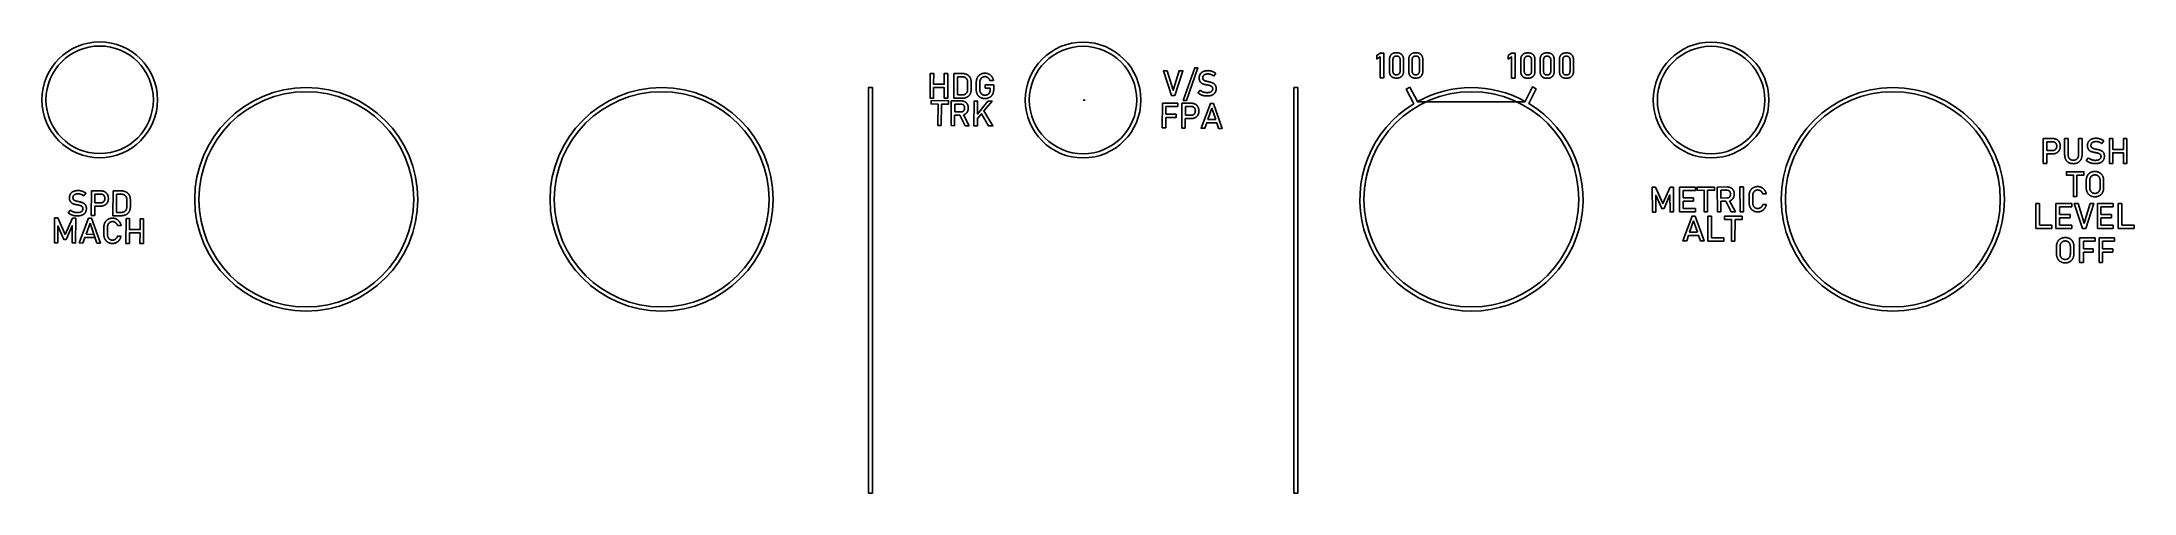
# Model space of a CAD drawing. Header units: millimetres. Extents: x 4 to 257, y 3 to 58.
import ezdxf

# ---------------------------------------------------------------- set-up
doc = ezdxf.new("R2010")
doc.units = ezdxf.units.MM
doc.layers.get('0').update_dxf_attribs({"linetype": 'CONTINUOUS'})

msp = doc.modelspace()

# ---------------------------------------------------------------- linework, layer by layer
for p, q in [((167.08, 54.42), (167.08, 55.78)), ((167.5, 55.78), (167.5, 54.42)), ((168.37, 54.42), (168.37, 55.78)), ((168.79, 55.78), (168.79, 54.42)), ((169.41, 54.42), (169.41, 55.78)), ((169.83, 55.78), (169.83, 54.42)), ((170.7, 54.42), (170.7, 55.78)), ((171.12, 55.78), (171.12, 54.42)), ((182.97, 54.4), (182.97, 55.77)), ((183.4, 55.77), (183.4, 54.4)), ((184.27, 54.4), (184.27, 55.77)), ((184.69, 55.77), (184.69, 54.4)), ((185.31, 54.4), (185.31, 55.77)), ((185.73, 55.77), (185.73, 54.4)), ((186.6, 54.4), (186.6, 55.77)), ((187.02, 55.77), (187.02, 54.4)), ((187.64, 54.4), (187.64, 55.77)), ((188.06, 55.77), (188.06, 54.4)), ((188.93, 54.41), (188.93, 55.77)), ((189.35, 55.77), (189.35, 54.41)), ((114.37, 54.14), (114.79, 54.14)), ((114.37, 51.14), (114.37, 54.14)), ((114.66, 54.14), (115.32, 54.13)), ((115.34, 53.73), (114.79, 53.74)), ((114.79, 53.74), (114.79, 51.54)), ((119.17, 53.27), (118.71, 53.27)), ((144.06, 53.59), (144.06, 53.59)), ((144.48, 53.61), (144.48, 53.6)), ((146.05, 54.16), (145.81, 53.82)), ((114.03, 47.83), (114.06, 50.83)), ((114.06, 50.83), (114.48, 50.83)), ((114.24, 50.83), (115.25, 50.82)), ((114.79, 51.14), (114.37, 51.14)), ((115.31, 51.13), (114.65, 51.14)), ((114.79, 51.54), (115.33, 51.53)), ((116.03, 52.19), (116.03, 53.07)), ((116.46, 53.06), (116.46, 52.21)), ((117.08, 52.16), (117.08, 53.04)), ((117.51, 53.04), (117.51, 52.15)), ((118.15, 52.34), (118.15, 52.74)), ((118.15, 52.74), (119.19, 52.74)), ((118.76, 52.34), (118.15, 52.34)), ((118.76, 52.21), (118.76, 52.34)), ((119.19, 52.74), (119.19, 52.22)), ((130, 50.92), (130.25, 50.92)), ((143.92, 51.78), (144.18, 52.1)), ((145.04, 52.74), (145.01, 52.75)), ((145.69, 52.27), (145.69, 52.27)), ((146.11, 52.28), (146.11, 52.28)), ((170.49, 50.7), (183.49, 50.7)), ((114.46, 49.09), (114.45, 47.82)), ((115.09, 49.09), (114.46, 49.09)), ((114.48, 50.43), (114.47, 49.49)), ((114.47, 49.49), (115.25, 49.49)), ((115.26, 50.42), (114.48, 50.43)), ((115.72, 47.81), (115.09, 49.09)), ((115.54, 49.13), (116.22, 47.81)), ((139.58, 47.56), (139.6, 50.56)), ((139.6, 50.56), (140.02, 50.55)), ((139.81, 50.55), (141.49, 50.54)), ((140.01, 48.82), (140, 47.55)), ((140.02, 50.15), (140.01, 49.22)), ((140.01, 49.22), (141.25, 49.21)), ((141.25, 48.8), (140.01, 48.82)), ((141.49, 50.14), (140.02, 50.15)), ((141.25, 49.21), (141.25, 48.8)), ((141.49, 50.54), (141.49, 50.14)), ((141.94, 47.54), (141.97, 50.54)), ((141.97, 50.54), (142.39, 50.53)), ((142.18, 50.53), (143.13, 50.53)), ((142.37, 48.7), (142.36, 47.53)), ((143.11, 48.69), (142.37, 48.7)), ((143.14, 50.13), (142.38, 50.13)), ((142.38, 50.13), (142.38, 49.1)), ((142.38, 49.1), (143.13, 49.09)), ((114.45, 47.82), (114.03, 47.83)), ((116.22, 47.81), (115.72, 47.81)), ((140, 47.55), (139.58, 47.56)), ((142.36, 47.53), (141.94, 47.54)), ((246.2, 46.26), (246.62, 46.26)), ((246.2, 43.26), (246.2, 46.26)), ((246.41, 46.26), (247.36, 46.26)), ((247.37, 45.86), (246.62, 45.86)), ((246.62, 45.86), (246.62, 44.82)), ((248.79, 44.35), (248.79, 46.26)), ((248.79, 46.26), (249.21, 46.26)), ((249.21, 46.26), (249.21, 44.33)), ((250.48, 44.34), (250.47, 46.27)), ((250.47, 46.27), (250.89, 46.27)), ((250.89, 46.27), (250.9, 44.35)), ((253.54, 45.99), (253.3, 45.65)), ((246.62, 43.26), (246.2, 43.26)), ((246.62, 44.82), (247.37, 44.82)), ((247.36, 44.42), (246.62, 44.42)), ((246.62, 44.42), (246.62, 43.26)), ((251.41, 43.61), (251.68, 43.93)), ((251.55, 45.42), (251.55, 45.42)), ((251.97, 45.43), (251.97, 45.43)), ((252.53, 44.57), (252.5, 44.57)), ((253.19, 44.1), (253.19, 44.1)), ((253.6, 44.11), (253.6, 44.11)), ((251.4, 40.33), (251.4, 41.18)), ((251.83, 41.2), (251.83, 40.32)), ((253.08, 40.32), (253.08, 41.2)), ((253.51, 41.18), (253.51, 40.33)), ((7.34, 39.1), (7.34, 39.11)), ((7.76, 39.12), (7.76, 39.11)), ((8.32, 38.25), (8.29, 38.26)), ((9.33, 39.67), (9.09, 39.33)), ((9.98, 36.95), (9.99, 39.95)), ((9.99, 39.95), (10.41, 39.95)), ((10.21, 39.95), (11.15, 39.94)), ((10.41, 38.11), (10.4, 36.95)), ((11.17, 39.54), (10.41, 39.55)), ((10.41, 39.55), (10.41, 38.51)), ((10.41, 38.51), (11.16, 38.51)), ((11.15, 38.11), (10.41, 38.11)), ((12.61, 36.94), (12.62, 39.94)), ((12.62, 39.94), (13.04, 39.94)), ((12.91, 39.94), (13.57, 39.94)), ((13.58, 39.54), (13.04, 39.54)), ((13.04, 39.54), (13.04, 37.34)), ((14.28, 38), (14.28, 38.88)), ((14.71, 38.86), (14.71, 38.01)), ((202.18, 40.39), (202.61, 40.4)), ((202.2, 37.39), (202.18, 40.39)), ((202.39, 40.39), (204.11, 40.4)), ((204.11, 40), (202.61, 40)), ((202.61, 40), (202.61, 39.09)), ((202.61, 39.09), (203.89, 39.09)), ((203.89, 38.69), (202.61, 38.69)), ((202.61, 38.69), (202.62, 37.8)), ((203.89, 39.09), (203.89, 38.69)), ((204.11, 40.4), (204.11, 40)), ((206.74, 40.41), (207.17, 40.42)), ((206.76, 37.41), (206.74, 40.41)), ((206.93, 40.41), (207.93, 40.42)), ((207.95, 40.02), (207.17, 40.01)), ((207.17, 40.01), (207.17, 39.08)), ((207.17, 39.08), (207.96, 39.09)), ((207.8, 38.68), (207.17, 38.68)), ((207.17, 38.68), (207.18, 37.41)), ((208.44, 37.42), (207.8, 38.68)), ((208.25, 38.73), (208.94, 37.42)), ((210.61, 38.51), (210.6, 39.34)), ((211.04, 39.34), (211.04, 38.52)), ((212.68, 39.57), (212.25, 39.57)), ((212.26, 38.29), (212.69, 38.29)), ((245.32, 38.4), (245.74, 38.4)), ((245.32, 35.4), (245.32, 38.4)), ((245.74, 38.4), (245.74, 35.8)), ((247.74, 38.4), (248.16, 38.4)), ((247.74, 35.4), (247.74, 38.4)), ((247.95, 38.4), (249.67, 38.4)), ((249.67, 38), (248.16, 38)), ((248.16, 38), (248.16, 37.09)), ((249.67, 38.4), (249.67, 38)), ((252.75, 38.4), (253.17, 38.4)), ((252.75, 35.4), (252.75, 38.4)), ((252.95, 38.4), (254.67, 38.4)), ((254.67, 38), (253.17, 38)), ((253.17, 38), (253.17, 37.09)), ((254.67, 38.4), (254.67, 38)), ((255.27, 38.4), (255.69, 38.4)), ((255.27, 35.4), (255.27, 38.4)), ((255.69, 38.4), (255.69, 35.8)), ((7.2, 37.29), (7.46, 37.62)), ((8.53, 33.65), (9.66, 36.64)), ((8.97, 37.78), (8.97, 37.78)), ((9.84, 36.06), (9.36, 34.7)), ((9.39, 37.79), (9.39, 37.79)), ((9.66, 36.64), (10.02, 36.64)), ((10.65, 33.63), (9.84, 36.06)), ((10.4, 36.95), (9.98, 36.95)), ((10.02, 36.64), (11.1, 33.63)), ((11.5, 34.71), (11.51, 35.53)), ((11.94, 35.53), (11.93, 34.71)), ((13.04, 36.94), (12.61, 36.94)), ((13.56, 36.94), (12.9, 36.94)), ((13.04, 37.34), (13.58, 37.34)), ((13.59, 35.74), (13.16, 35.75)), ((202.62, 37.4), (202.2, 37.39)), ((204.12, 37.4), (202.4, 37.39)), ((202.62, 37.8), (204.12, 37.8)), ((204.12, 37.8), (204.12, 37.4)), ((205.62, 36.88), (206.04, 36.88)), ((205.62, 33.88), (205.62, 36.88)), ((206.04, 36.88), (206.04, 34.28)), ((207.18, 37.41), (206.76, 37.41)), ((208.94, 37.42), (208.44, 37.42)), ((245.74, 35.8), (247.25, 35.8)), ((247.25, 35.8), (247.25, 35.4)), ((248.16, 37.09), (249.44, 37.09)), ((249.44, 36.69), (248.16, 36.69)), ((248.16, 36.69), (248.16, 35.8)), ((248.16, 35.8), (249.67, 35.8)), ((249.44, 37.09), (249.44, 36.69)), ((249.67, 35.8), (249.67, 35.4)), ((253.17, 37.09), (254.45, 37.09)), ((254.45, 36.69), (253.17, 36.69)), ((253.17, 36.69), (253.17, 35.8)), ((253.17, 35.8), (254.67, 35.8)), ((254.45, 37.09), (254.45, 36.69)), ((254.67, 35.8), (254.67, 35.4)), ((255.69, 35.8), (257.2, 35.8)), ((257.2, 35.8), (257.2, 35.4)), ((8.98, 33.64), (8.53, 33.65)), ((9.22, 34.3), (8.98, 33.64)), ((10.43, 34.29), (9.22, 34.3)), ((9.36, 34.7), (10.29, 34.69)), ((11.1, 33.63), (10.65, 33.63)), ((13.15, 34.47), (13.58, 34.46)), ((206.04, 33.88), (205.62, 33.88)), ((207.54, 33.88), (205.83, 33.88)), ((206.04, 34.28), (207.54, 34.28)), ((207.54, 34.28), (207.54, 33.88)), ((245.74, 35.4), (245.32, 35.4)), ((247.25, 35.4), (245.53, 35.4)), ((248.16, 35.4), (247.74, 35.4)), ((247.8, 32.35), (247.8, 33.2)), ((249.67, 35.4), (247.95, 35.4)), ((248.23, 33.21), (248.24, 32.33)), ((249.48, 32.33), (249.48, 33.21)), ((249.91, 33.2), (249.91, 32.35)), ((250.59, 34.28), (251.01, 34.28)), ((250.6, 31.28), (250.59, 34.28)), ((250.8, 34.28), (252.48, 34.28)), ((252.48, 33.88), (251.07, 33.88)), ((251.07, 33.88), (251.07, 32.94)), ((251.07, 32.94), (252.25, 32.94)), ((252.25, 32.94), (252.26, 32.54)), ((252.48, 34.28), (252.48, 33.88)), ((253.17, 35.4), (252.75, 35.4)), ((254.67, 35.4), (252.95, 35.4)), ((252.95, 34.28), (253.37, 34.28)), ((252.96, 31.28), (252.95, 34.28)), ((253.16, 34.28), (254.84, 34.28)), ((254.84, 33.88), (253.37, 33.88)), ((253.37, 33.88), (253.38, 32.94)), ((253.38, 32.94), (254.62, 32.95)), ((254.62, 32.95), (254.62, 32.55)), ((254.84, 34.28), (254.84, 33.88)), ((255.69, 35.4), (255.27, 35.4)), ((257.2, 35.4), (255.48, 35.4)), ((251.07, 31.28), (250.6, 31.28)), ((252.26, 32.54), (251.07, 32.54)), ((251.07, 32.54), (251.07, 31.28)), ((253.38, 31.28), (252.96, 31.28)), ((254.62, 32.55), (253.38, 32.54)), ((253.38, 32.54), (253.38, 31.28))]:
    msp.add_line(p, q)
for points in [[(165.97, 53.6), (166.4, 53.6), (166.4, 56.6), (165.97, 56.6), (165.55, 56.32), (165.55, 55.88), (165.97, 56.14)], [(181.87, 53.58), (182.29, 53.58), (182.29, 56.58), (181.87, 56.58), (181.45, 56.3), (181.45, 55.86), (181.87, 56.13)], [(113.63, 54.14), (113.21, 54.14), (113.21, 52.82), (111.92, 52.82), (111.93, 54.14), (111.5, 54.14), (111.5, 51.14), (111.92, 51.14), (111.92, 52.42), (113.21, 52.42), (113.2, 51.14), (113.62, 51.14)], [(140.18, 54.45), (139.72, 54.45), (140.69, 51.45), (141.09, 51.45), (142.08, 54.45), (141.62, 54.45), (140.89, 52.1)], [(142.11, 50.88), (142.51, 50.88), (143.91, 54.8), (143.51, 54.8)], [(104.52, 52.42), (104.02, 52.42), (104.02, 3.42), (104.52, 3.42)], [(112.85, 47.84), (112.88, 50.44), (113.72, 50.43), (113.73, 50.83), (111.61, 50.85), (111.61, 50.45), (112.46, 50.44), (112.43, 47.84)], [(118.47, 50.79), (117.22, 49.23), (117.23, 50.8), (116.81, 50.8), (116.79, 47.8), (117.21, 47.8), (117.22, 48.67), (117.71, 49.26), (118.57, 47.79), (119.09, 47.79), (118.01, 49.62), (118.99, 50.79)], [(156.01, 52.42), (155.51, 52.42), (155.51, 3.42), (156.01, 3.42)], [(145.77, 50.5), (145.41, 50.51), (144.28, 47.52), (144.74, 47.51), (144.97, 48.17), (146.18, 48.16), (146.4, 47.5), (146.85, 47.5)], [(146.05, 48.56), (145.11, 48.57), (145.59, 49.93)], [(256.32, 46.27), (255.9, 46.27), (255.9, 44.95), (254.62, 44.95), (254.62, 46.27), (254.2, 46.27), (254.2, 43.27), (254.62, 43.27), (254.62, 44.55), (255.9, 44.55), (255.91, 43.27), (256.33, 43.27)], [(250.28, 39.26), (250.28, 41.86), (251.13, 41.86), (251.13, 42.26), (249.01, 42.26), (249.01, 41.86), (249.86, 41.86), (249.86, 39.26)], [(201.44, 40.39), (201.05, 40.39), (200.17, 38.41), (199.29, 40.38), (198.89, 40.38), (198.9, 37.38), (199.31, 37.38), (199.31, 39.41), (200.03, 37.8), (200.32, 37.8), (201.03, 39.46), (201.04, 37.39), (201.45, 37.39)], [(205.58, 37.41), (205.57, 40.01), (206.42, 40.01), (206.41, 40.41), (204.3, 40.4), (204.3, 40), (205.15, 40.01), (205.16, 37.41)], [(209.51, 37.42), (209.93, 37.42), (209.92, 40.42), (209.5, 40.42)], [(250.42, 38.4), (249.96, 38.4), (250.94, 35.4), (251.34, 35.4), (252.31, 38.4), (251.86, 38.4), (251.14, 36.04)], [(8.1, 36.65), (7.71, 36.66), (6.81, 34.68), (5.95, 36.67), (5.55, 36.67), (5.53, 33.67), (5.94, 33.67), (5.95, 35.7), (6.66, 34.08), (6.95, 34.08), (7.68, 35.72), (7.67, 33.66), (8.08, 33.65)], [(16.32, 36.58), (15.9, 36.58), (15.89, 35.26), (14.6, 35.27), (14.62, 36.6), (14.2, 36.6), (14.17, 33.6), (14.59, 33.6), (14.6, 34.87), (15.88, 34.86), (15.87, 33.58), (16.29, 33.58)], [(204.06, 36.89), (203.7, 36.89), (202.59, 33.89), (203.05, 33.89), (203.27, 34.55), (204.48, 34.55), (204.71, 33.89), (205.16, 33.89)], [(204.35, 34.95), (203.41, 34.95), (203.88, 36.31)], [(208.89, 33.88), (208.9, 36.48), (209.75, 36.48), (209.75, 36.88), (207.63, 36.88), (207.63, 36.48), (208.48, 36.48), (208.47, 33.88)]]:
    msp.add_lwpolyline(points, close=True)
msp.add_lwpolyline([(169.56, 52.47), (170.47, 50.73, -0.257212), (183.49, 50.76), (184.38, 52.5), (184.83, 52.27), (183.93, 50.51, -3.609138), (170.03, 50.48), (169.12, 52.24)], format="xyb", close=True)
for centre, radius in [((11, 50.95), 7), ((11, 50.95), 6.5), ((130, 50.92), 7), ((130, 50.92), 6.5), ((206, 50.92), 7), ((206, 50.92), 6.5), ((36, 38.92), 13.5), ((36, 38.92), 13), ((79, 38.92), 13.5), ((79, 38.92), 13), ((177, 38.92), 13), ((228, 38.92), 13.5), ((228, 38.92), 13)]:
    msp.add_circle(centre, radius)
for points in [[(167.08, 55.78), (167.08, 56.19), (167.29, 56.41)], [(167.29, 56.41), (167.51, 56.64), (167.93, 56.64)], [(167.6, 56.12), (167.5, 56), (167.5, 55.78)], [(167.93, 56.24), (167.71, 56.24), (167.6, 56.12)], [(167.93, 56.64), (168.35, 56.64), (168.57, 56.41)], [(168.26, 56.12), (168.16, 56.24), (167.93, 56.24)], [(168.37, 55.78), (168.37, 56), (168.26, 56.12)], [(168.57, 56.41), (168.79, 56.19), (168.79, 55.78)], [(169.41, 55.78), (169.41, 56.19), (169.63, 56.41)], [(169.63, 56.41), (169.85, 56.64), (170.26, 56.64)], [(169.93, 56.12), (169.83, 56), (169.83, 55.78)], [(170.26, 56.24), (170.04, 56.24), (169.93, 56.12)], [(170.26, 56.64), (170.68, 56.64), (170.9, 56.41)], [(170.59, 56.12), (170.49, 56.24), (170.26, 56.24)], [(170.7, 55.78), (170.7, 56), (170.59, 56.12)], [(170.9, 56.41), (171.12, 56.19), (171.12, 55.78)], [(182.97, 55.77), (182.97, 56.17), (183.19, 56.4)], [(183.19, 56.4), (183.41, 56.62), (183.83, 56.62)], [(183.5, 56.1), (183.4, 55.99), (183.4, 55.77)], [(183.83, 56.22), (183.61, 56.22), (183.5, 56.1)], [(183.83, 56.62), (184.25, 56.62), (184.47, 56.4)], [(184.16, 56.1), (184.06, 56.22), (183.83, 56.22)], [(184.27, 55.77), (184.27, 55.99), (184.16, 56.1)], [(184.47, 56.4), (184.69, 56.17), (184.69, 55.77)], [(185.31, 55.77), (185.31, 56.17), (185.52, 56.4)], [(185.52, 56.4), (185.74, 56.62), (186.16, 56.62)], [(185.83, 56.1), (185.73, 55.99), (185.73, 55.77)], [(186.16, 56.22), (185.94, 56.22), (185.83, 56.1)], [(186.16, 56.62), (186.58, 56.62), (186.8, 56.4)], [(186.49, 56.1), (186.39, 56.22), (186.16, 56.22)], [(186.6, 55.77), (186.6, 55.99), (186.49, 56.1)], [(186.8, 56.4), (187.02, 56.18), (187.02, 55.77)], [(187.64, 55.77), (187.64, 56.17), (187.86, 56.4)], [(187.86, 56.4), (188.07, 56.62), (188.49, 56.62)], [(188.16, 56.1), (188.06, 55.99), (188.06, 55.77)], [(188.49, 56.22), (188.27, 56.22), (188.16, 56.1)], [(188.49, 56.62), (188.91, 56.62), (189.13, 56.4)], [(188.82, 56.1), (188.72, 56.22), (188.49, 56.22)], [(188.93, 55.77), (188.93, 55.99), (188.82, 56.1)], [(189.13, 56.4), (189.35, 56.18), (189.35, 55.77)], [(115.32, 54.13), (115.68, 54.13), (115.94, 54.01)], [(115.85, 53.56), (115.67, 53.73), (115.34, 53.73)], [(116.03, 53.07), (116.03, 53.39), (115.85, 53.56)], [(115.94, 54.01), (116.2, 53.88), (116.33, 53.64)], [(116.33, 53.64), (116.46, 53.4), (116.46, 53.06)], [(117.08, 53.04), (117.08, 53.38), (117.21, 53.63)], [(117.21, 53.63), (117.34, 53.88), (117.58, 54.02)], [(117.59, 53.41), (117.51, 53.25), (117.51, 53.04)], [(117.58, 54.02), (117.82, 54.16), (118.13, 54.16)], [(117.81, 53.66), (117.67, 53.57), (117.59, 53.41)], [(118.13, 53.75), (117.95, 53.75), (117.81, 53.66)], [(118.13, 54.16), (118.39, 54.16), (118.61, 54.05)], [(118.38, 53.69), (118.26, 53.75), (118.13, 53.75)], [(118.59, 53.53), (118.5, 53.63), (118.38, 53.69)], [(118.71, 53.27), (118.68, 53.42), (118.59, 53.53)], [(118.61, 54.05), (118.83, 53.94), (118.97, 53.73)], [(118.97, 53.73), (119.12, 53.53), (119.17, 53.27)], [(144.06, 53.59), (144.06, 53.87), (144.19, 54.07)], [(144.2, 53.1), (144.06, 53.27), (144.06, 53.59)], [(144.19, 54.07), (144.32, 54.27), (144.55, 54.37)], [(144.65, 53.95), (144.48, 53.83), (144.48, 53.61)], [(144.48, 53.6), (144.48, 53.45), (144.57, 53.36)], [(144.55, 54.37), (144.79, 54.47), (145.13, 54.47)], [(144.57, 53.36), (144.66, 53.27), (144.79, 53.23)], [(145.13, 54.07), (144.82, 54.08), (144.65, 53.95)], [(144.79, 53.23), (144.92, 53.19), (145.15, 53.14)], [(145.13, 54.47), (145.29, 54.47), (145.45, 54.44)], [(145.47, 54.01), (145.3, 54.07), (145.13, 54.07)], [(145.45, 54.44), (145.6, 54.4), (145.75, 54.33)], [(145.81, 53.82), (145.64, 53.95), (145.47, 54.01)], [(145.75, 54.33), (145.91, 54.26), (146.05, 54.16)], [(167.29, 53.79), (167.08, 54.02), (167.08, 54.42)], [(167.93, 53.57), (167.51, 53.57), (167.29, 53.79)], [(167.5, 54.42), (167.5, 54.2), (167.6, 54.09)], [(167.6, 54.09), (167.71, 53.97), (167.93, 53.97)], [(167.93, 53.97), (168.16, 53.97), (168.26, 54.09)], [(168.57, 53.79), (168.35, 53.57), (167.93, 53.57)], [(168.26, 54.09), (168.37, 54.2), (168.37, 54.42)], [(168.79, 54.42), (168.79, 54.02), (168.57, 53.79)], [(169.63, 53.79), (169.41, 54.02), (169.41, 54.42)], [(170.26, 53.57), (169.84, 53.57), (169.63, 53.79)], [(169.83, 54.42), (169.83, 54.2), (169.93, 54.09)], [(169.93, 54.09), (170.04, 53.97), (170.26, 53.97)], [(170.26, 53.97), (170.49, 53.97), (170.59, 54.09)], [(170.9, 53.79), (170.68, 53.57), (170.26, 53.57)], [(170.59, 54.09), (170.7, 54.2), (170.7, 54.42)], [(171.12, 54.42), (171.12, 54.02), (170.9, 53.79)], [(183.19, 53.78), (182.97, 54), (182.97, 54.4)], [(183.83, 53.55), (183.41, 53.55), (183.19, 53.78)], [(183.4, 54.4), (183.4, 54.19), (183.5, 54.07)], [(183.5, 54.07), (183.61, 53.95), (183.83, 53.95)], [(183.83, 53.95), (184.05, 53.95), (184.16, 54.07)], [(184.47, 53.78), (184.25, 53.55), (183.83, 53.55)], [(184.16, 54.07), (184.27, 54.19), (184.27, 54.4)], [(184.69, 54.4), (184.69, 54), (184.47, 53.78)], [(185.52, 53.78), (185.31, 54), (185.31, 54.4)], [(186.16, 53.55), (185.74, 53.55), (185.52, 53.78)], [(185.73, 54.4), (185.73, 54.19), (185.83, 54.07)], [(185.83, 54.07), (185.94, 53.95), (186.16, 53.95)], [(186.16, 53.95), (186.39, 53.95), (186.49, 54.07)], [(186.8, 53.78), (186.58, 53.55), (186.16, 53.55)], [(186.49, 54.07), (186.6, 54.19), (186.6, 54.4)], [(187.02, 54.4), (187.02, 54), (186.8, 53.78)], [(187.86, 53.78), (187.64, 54), (187.64, 54.4)], [(188.49, 53.55), (188.07, 53.55), (187.86, 53.78)], [(188.06, 54.4), (188.06, 54.19), (188.16, 54.07)], [(188.16, 54.07), (188.27, 53.95), (188.49, 53.95)], [(188.49, 53.95), (188.72, 53.95), (188.82, 54.07)], [(189.13, 53.78), (188.91, 53.55), (188.49, 53.55)], [(188.82, 54.07), (188.93, 54.19), (188.93, 54.41)], [(189.35, 54.41), (189.35, 54), (189.13, 53.78)], [(115.25, 50.82), (115.51, 50.82), (115.71, 50.71)], [(115.93, 51.26), (115.68, 51.13), (115.31, 51.13)], [(115.33, 51.53), (115.66, 51.53), (115.85, 51.71)], [(115.71, 50.71), (115.9, 50.6), (116.01, 50.4)], [(115.85, 51.71), (116.03, 51.88), (116.03, 52.19)], [(116.33, 51.63), (116.19, 51.38), (115.93, 51.26)], [(116.46, 52.21), (116.46, 51.87), (116.33, 51.63)], [(117.21, 51.6), (117.08, 51.84), (117.08, 52.16)], [(117.58, 51.23), (117.34, 51.36), (117.21, 51.6)], [(117.51, 52.15), (117.51, 51.96), (117.59, 51.82)], [(118.14, 51.1), (117.82, 51.1), (117.58, 51.23)], [(117.59, 51.82), (117.67, 51.67), (117.81, 51.59)], [(117.81, 51.59), (117.95, 51.51), (118.14, 51.51)], [(118.14, 51.51), (118.33, 51.51), (118.47, 51.59)], [(118.69, 51.24), (118.45, 51.1), (118.14, 51.1)], [(118.47, 51.59), (118.61, 51.67), (118.68, 51.83)], [(118.68, 51.83), (118.76, 51.99), (118.76, 52.21)], [(119.06, 51.63), (118.93, 51.37), (118.69, 51.24)], [(119.19, 52.22), (119.19, 51.88), (119.06, 51.63)], [(144.23, 51.58), (144.06, 51.66), (143.92, 51.78)], [(144.18, 52.1), (144.35, 51.96), (144.56, 51.88)], [(144.52, 52.86), (144.33, 52.93), (144.2, 53.1)], [(144.59, 51.45), (144.4, 51.49), (144.23, 51.58)], [(145.01, 52.75), (144.71, 52.8), (144.52, 52.86)], [(144.56, 51.88), (144.76, 51.81), (145, 51.81)], [(145, 51.41), (144.79, 51.41), (144.59, 51.45)], [(145, 51.81), (145.33, 51.8), (145.51, 51.93)], [(145.6, 51.51), (145.35, 51.41), (145, 51.41)], [(145.05, 52.74), (145.05, 52.74), (145.04, 52.74)], [(145.07, 52.74), (145.06, 52.74), (145.05, 52.74)], [(145.4, 52.65), (145.27, 52.7), (145.07, 52.74)], [(145.15, 53.14), (145.16, 53.14), (145.17, 53.14)], [(145.17, 53.14), (145.17, 53.14), (145.18, 53.13)], [(145.18, 53.13), (145.19, 53.13), (145.2, 53.13)], [(145.2, 53.13), (145.22, 53.13), (145.23, 53.13)], [(145.23, 53.13), (145.5, 53.07), (145.68, 52.99)], [(145.61, 52.52), (145.53, 52.61), (145.4, 52.65)], [(145.51, 51.93), (145.69, 52.05), (145.69, 52.27)], [(145.98, 51.81), (145.85, 51.61), (145.6, 51.51)], [(145.69, 52.27), (145.69, 52.42), (145.61, 52.52)], [(145.68, 52.99), (145.86, 52.92), (145.99, 52.75)], [(146.11, 52.28), (146.11, 52), (145.98, 51.81)], [(145.99, 52.75), (146.11, 52.57), (146.11, 52.28)], [(115.25, 49.49), (115.37, 49.49), (115.47, 49.54)], [(115.48, 50.36), (115.38, 50.42), (115.26, 50.42)], [(115.47, 49.54), (115.56, 49.6), (115.61, 49.71)], [(115.62, 50.19), (115.57, 50.3), (115.48, 50.36)], [(115.69, 49.19), (115.62, 49.15), (115.54, 49.13)], [(115.61, 49.71), (115.66, 49.81), (115.66, 49.95)], [(115.66, 49.95), (115.67, 50.09), (115.62, 50.19)], [(116, 49.49), (115.89, 49.3), (115.69, 49.19)], [(116.11, 49.95), (116.11, 49.69), (116, 49.49)], [(116.01, 50.4), (116.11, 50.2), (116.11, 49.95)], [(143.59, 48.8), (143.38, 48.69), (143.11, 48.69)], [(143.13, 50.53), (143.4, 50.52), (143.6, 50.41)], [(143.13, 49.09), (143.27, 49.09), (143.37, 49.15)], [(143.38, 50.06), (143.28, 50.13), (143.14, 50.13)], [(143.37, 49.15), (143.47, 49.22), (143.53, 49.33)], [(143.54, 49.88), (143.48, 49.99), (143.38, 50.06)], [(143.53, 49.33), (143.59, 49.45), (143.59, 49.6)], [(143.59, 49.6), (143.59, 49.76), (143.54, 49.88)], [(143.91, 49.12), (143.79, 48.91), (143.59, 48.8)], [(143.6, 50.41), (143.8, 50.29), (143.91, 50.08)], [(143.91, 50.08), (144.02, 49.87), (144.02, 49.6)], [(144.02, 49.6), (144.02, 49.32), (143.91, 49.12)], [(247.36, 46.26), (247.63, 46.26), (247.83, 46.15)], [(247.61, 45.8), (247.51, 45.86), (247.37, 45.86)], [(247.77, 45.61), (247.72, 45.73), (247.61, 45.8)], [(247.83, 45.34), (247.83, 45.5), (247.77, 45.61)], [(247.83, 46.15), (248.04, 46.03), (248.15, 45.82)], [(248.15, 45.82), (248.26, 45.62), (248.26, 45.34)], [(251.55, 45.42), (251.55, 45.7), (251.68, 45.89)], [(251.68, 45.89), (251.8, 46.09), (252.04, 46.2)], [(252.14, 45.78), (251.97, 45.66), (251.97, 45.43)], [(252.04, 46.2), (252.28, 46.3), (252.62, 46.3)], [(252.62, 45.9), (252.31, 45.9), (252.14, 45.78)], [(252.62, 46.3), (252.78, 46.3), (252.93, 46.26)], [(252.96, 45.84), (252.79, 45.9), (252.62, 45.9)], [(252.93, 46.26), (253.09, 46.23), (253.24, 46.16)], [(253.3, 45.65), (253.13, 45.78), (252.96, 45.84)], [(253.24, 46.16), (253.39, 46.09), (253.54, 45.99)], [(247.83, 44.54), (247.63, 44.42), (247.36, 44.42)], [(247.37, 44.82), (247.51, 44.83), (247.61, 44.89)], [(247.61, 44.89), (247.72, 44.95), (247.77, 45.07)], [(247.77, 45.07), (247.83, 45.19), (247.83, 45.34)], [(248.15, 44.86), (248.04, 44.65), (247.83, 44.54)], [(248.26, 45.34), (248.26, 45.07), (248.15, 44.86)], [(248.91, 43.74), (248.79, 44), (248.79, 44.35)], [(249.27, 43.36), (249.04, 43.49), (248.91, 43.74)], [(249.21, 44.33), (249.21, 44.01), (249.38, 43.83)], [(249.84, 43.23), (249.51, 43.23), (249.27, 43.36)], [(249.38, 43.83), (249.54, 43.65), (249.84, 43.65)], [(249.84, 43.65), (250.15, 43.65), (250.31, 43.83)], [(250.41, 43.37), (250.18, 43.23), (249.84, 43.23)], [(250.31, 43.83), (250.48, 44.01), (250.48, 44.34)], [(250.77, 43.75), (250.65, 43.5), (250.41, 43.37)], [(250.9, 44.35), (250.9, 44), (250.77, 43.75)], [(251.73, 43.4), (251.56, 43.48), (251.41, 43.61)], [(251.69, 44.93), (251.55, 45.1), (251.55, 45.42)], [(251.68, 43.93), (251.85, 43.78), (252.05, 43.71)], [(252.01, 44.69), (251.82, 44.75), (251.69, 44.93)], [(252.09, 43.28), (251.9, 43.32), (251.73, 43.4)], [(251.97, 45.43), (251.97, 45.27), (252.06, 45.19)], [(252.5, 44.57), (252.2, 44.63), (252.01, 44.69)], [(252.05, 43.71), (252.26, 43.63), (252.5, 43.63)], [(252.06, 45.19), (252.15, 45.1), (252.28, 45.06)], [(252.5, 43.24), (252.29, 43.24), (252.09, 43.28)], [(252.28, 45.06), (252.41, 45.01), (252.64, 44.97)], [(252.5, 43.63), (252.83, 43.63), (253.01, 43.75)], [(253.1, 43.34), (252.85, 43.24), (252.5, 43.24)], [(252.55, 44.57), (252.54, 44.57), (252.53, 44.57)], [(252.56, 44.56), (252.55, 44.57), (252.55, 44.57)], [(252.89, 44.48), (252.76, 44.53), (252.56, 44.56)], [(252.64, 44.97), (252.65, 44.97), (252.66, 44.97)], [(252.66, 44.97), (252.66, 44.96), (252.67, 44.96)], [(252.67, 44.96), (252.68, 44.96), (252.7, 44.96)], [(252.7, 44.96), (252.71, 44.96), (252.72, 44.95)], [(252.72, 44.95), (252.99, 44.9), (253.17, 44.82)], [(253.1, 44.35), (253.02, 44.44), (252.89, 44.48)], [(253.01, 43.75), (253.19, 43.88), (253.19, 44.1)], [(253.19, 44.1), (253.19, 44.26), (253.1, 44.35)], [(253.47, 43.64), (253.34, 43.44), (253.1, 43.34)], [(253.17, 44.82), (253.36, 44.75), (253.48, 44.58)], [(253.6, 44.11), (253.6, 43.83), (253.47, 43.64)], [(253.48, 44.58), (253.6, 44.41), (253.6, 44.11)], [(251.4, 41.18), (251.4, 41.51), (251.53, 41.76)], [(251.53, 41.76), (251.66, 42.01), (251.9, 42.15)], [(251.91, 41.55), (251.83, 41.4), (251.83, 41.2)], [(251.9, 42.15), (252.14, 42.29), (252.45, 42.29)], [(252.13, 41.79), (251.98, 41.71), (251.91, 41.55)], [(252.45, 41.87), (252.27, 41.87), (252.13, 41.79)], [(252.45, 42.29), (252.77, 42.29), (253.01, 42.15)], [(252.78, 41.79), (252.64, 41.87), (252.45, 41.87)], [(253, 41.55), (252.92, 41.71), (252.78, 41.79)], [(253.08, 41.2), (253.08, 41.4), (253, 41.55)], [(253.01, 42.15), (253.24, 42.01), (253.38, 41.76)], [(253.38, 41.76), (253.51, 41.51), (253.51, 41.18)], [(7.34, 39.11), (7.34, 39.38), (7.47, 39.58)], [(7.48, 38.61), (7.34, 38.79), (7.34, 39.1)], [(7.47, 39.58), (7.59, 39.78), (7.83, 39.88)], [(7.8, 38.37), (7.61, 38.44), (7.48, 38.61)], [(7.93, 39.46), (7.76, 39.34), (7.76, 39.12)], [(7.76, 39.11), (7.76, 38.96), (7.85, 38.87)], [(8.29, 38.26), (7.99, 38.31), (7.8, 38.37)], [(7.83, 39.88), (8.07, 39.98), (8.41, 39.98)], [(7.85, 38.87), (7.94, 38.78), (8.07, 38.74)], [(8.41, 39.59), (8.1, 39.59), (7.93, 39.46)], [(8.07, 38.74), (8.2, 38.7), (8.43, 38.65)], [(8.33, 38.25), (8.33, 38.25), (8.32, 38.25)], [(8.35, 38.25), (8.34, 38.25), (8.33, 38.25)], [(8.68, 38.16), (8.55, 38.21), (8.35, 38.25)], [(8.41, 39.98), (8.57, 39.98), (8.73, 39.95)], [(8.75, 39.52), (8.58, 39.59), (8.41, 39.59)], [(8.43, 38.65), (8.44, 38.65), (8.45, 38.65)], [(8.45, 38.65), (8.45, 38.65), (8.46, 38.64)], [(8.46, 38.64), (8.47, 38.64), (8.48, 38.64)], [(8.48, 38.64), (8.5, 38.64), (8.51, 38.64)], [(8.51, 38.64), (8.78, 38.58), (8.96, 38.5)], [(8.89, 38.03), (8.81, 38.12), (8.68, 38.16)], [(8.73, 39.95), (8.88, 39.91), (9.03, 39.84)], [(9.09, 39.33), (8.92, 39.46), (8.75, 39.52)], [(8.97, 37.78), (8.97, 37.94), (8.89, 38.03)], [(8.96, 38.5), (9.14, 38.43), (9.27, 38.26)], [(9.03, 39.84), (9.19, 39.77), (9.33, 39.67)], [(9.27, 38.26), (9.39, 38.09), (9.39, 37.79)], [(11.15, 39.94), (11.42, 39.94), (11.62, 39.83)], [(11.62, 38.22), (11.42, 38.11), (11.15, 38.11)], [(11.16, 38.51), (11.3, 38.51), (11.4, 38.57)], [(11.41, 39.48), (11.3, 39.54), (11.17, 39.54)], [(11.4, 38.57), (11.51, 38.64), (11.56, 38.75)], [(11.56, 39.3), (11.51, 39.41), (11.41, 39.48)], [(11.62, 39.02), (11.62, 39.18), (11.56, 39.3)], [(11.56, 38.75), (11.62, 38.87), (11.62, 39.02)], [(11.62, 39.83), (11.83, 39.71), (11.94, 39.51)], [(11.94, 38.54), (11.83, 38.33), (11.62, 38.22)], [(11.94, 39.51), (12.05, 39.3), (12.05, 39.02)], [(12.05, 39.02), (12.05, 38.75), (11.94, 38.54)], [(13.57, 39.94), (13.93, 39.94), (14.19, 39.81)], [(14.1, 39.37), (13.92, 39.54), (13.58, 39.54)], [(14.09, 37.51), (14.28, 37.68), (14.28, 38)], [(14.28, 38.88), (14.28, 39.19), (14.1, 39.37)], [(14.19, 39.81), (14.44, 39.69), (14.58, 39.44)], [(14.71, 38.01), (14.71, 37.67), (14.57, 37.43)], [(14.58, 39.44), (14.71, 39.2), (14.71, 38.86)], [(207.93, 40.42), (208.19, 40.42), (208.39, 40.31)], [(208.17, 39.96), (208.07, 40.02), (207.95, 40.02)], [(207.96, 39.09), (208.08, 39.09), (208.17, 39.14)], [(208.31, 39.8), (208.26, 39.9), (208.17, 39.96)], [(208.17, 39.14), (208.26, 39.2), (208.31, 39.31)], [(208.4, 38.79), (208.33, 38.76), (208.25, 38.73)], [(208.36, 39.55), (208.36, 39.69), (208.31, 39.8)], [(208.31, 39.31), (208.36, 39.42), (208.36, 39.55)], [(208.39, 40.31), (208.59, 40.21), (208.7, 40.01)], [(208.7, 39.1), (208.59, 38.9), (208.4, 38.79)], [(208.7, 40.01), (208.81, 39.81), (208.81, 39.56)], [(208.81, 39.56), (208.81, 39.3), (208.7, 39.1)], [(210.6, 39.34), (210.6, 39.67), (210.73, 39.93)], [(210.74, 37.93), (210.61, 38.18), (210.61, 38.51)], [(210.73, 39.93), (210.86, 40.18), (211.1, 40.32)], [(211.11, 39.71), (211.04, 39.55), (211.04, 39.34)], [(211.04, 38.52), (211.04, 38.31), (211.12, 38.14)], [(211.1, 40.32), (211.33, 40.46), (211.64, 40.46)], [(211.32, 39.96), (211.19, 39.87), (211.11, 39.71)], [(211.12, 38.14), (211.19, 37.98), (211.33, 37.9)], [(211.65, 40.05), (211.46, 40.05), (211.32, 39.96)], [(211.64, 40.46), (211.9, 40.46), (212.12, 40.35)], [(211.9, 39.99), (211.78, 40.05), (211.65, 40.05)], [(212.12, 39.82), (212.03, 39.93), (211.9, 39.99)], [(211.91, 37.87), (212.03, 37.92), (212.13, 38.03)], [(212.12, 40.35), (212.34, 40.24), (212.48, 40.04)], [(212.25, 39.57), (212.21, 39.71), (212.12, 39.82)], [(212.13, 38.03), (212.22, 38.14), (212.26, 38.29)], [(212.48, 40.04), (212.63, 39.84), (212.68, 39.57)], [(212.69, 38.29), (212.64, 38.03), (212.49, 37.83)], [(251.53, 39.75), (251.4, 40), (251.4, 40.33)], [(251.9, 39.36), (251.66, 39.5), (251.53, 39.75)], [(251.83, 40.32), (251.83, 40.12), (251.91, 39.96)], [(252.45, 39.23), (252.14, 39.23), (251.9, 39.36)], [(251.91, 39.96), (251.98, 39.81), (252.13, 39.73)], [(252.13, 39.73), (252.27, 39.64), (252.45, 39.64)], [(252.45, 39.64), (252.64, 39.64), (252.78, 39.73)], [(253.01, 39.36), (252.77, 39.23), (252.45, 39.23)], [(252.78, 39.73), (252.92, 39.81), (253, 39.96)], [(253, 39.96), (253.08, 40.12), (253.08, 40.32)], [(253.38, 39.75), (253.24, 39.5), (253.01, 39.36)], [(253.51, 40.33), (253.51, 40), (253.38, 39.75)], [(7.51, 37.09), (7.34, 37.17), (7.2, 37.29)], [(7.46, 37.62), (7.63, 37.47), (7.84, 37.39)], [(7.87, 36.96), (7.68, 37), (7.51, 37.09)], [(7.84, 37.39), (8.04, 37.32), (8.28, 37.32)], [(8.28, 36.92), (8.07, 36.92), (7.87, 36.96)], [(8.28, 37.32), (8.61, 37.32), (8.79, 37.44)], [(8.88, 37.02), (8.63, 36.92), (8.28, 36.92)], [(8.79, 37.44), (8.97, 37.56), (8.97, 37.78)], [(9.26, 37.32), (9.13, 37.12), (8.88, 37.02)], [(9.39, 37.79), (9.39, 37.51), (9.26, 37.32)], [(11.51, 35.53), (11.51, 35.87), (11.64, 36.12)], [(11.64, 36.12), (11.78, 36.37), (12.01, 36.51)], [(12.02, 35.9), (11.94, 35.74), (11.94, 35.53)], [(12.01, 36.51), (12.25, 36.65), (12.56, 36.64)], [(12.24, 36.15), (12.1, 36.06), (12.02, 35.9)], [(12.56, 36.23), (12.38, 36.24), (12.24, 36.15)], [(12.56, 36.64), (12.82, 36.64), (13.04, 36.53)], [(12.82, 36.17), (12.69, 36.23), (12.56, 36.23)], [(13.03, 36), (12.94, 36.11), (12.82, 36.17)], [(13.16, 35.75), (13.12, 35.89), (13.03, 36)], [(13.04, 36.53), (13.25, 36.42), (13.4, 36.21)], [(13.4, 36.21), (13.54, 36.01), (13.59, 35.74)], [(14.18, 37.06), (13.92, 36.94), (13.56, 36.94)], [(13.58, 37.34), (13.91, 37.34), (14.09, 37.51)], [(14.57, 37.43), (14.44, 37.19), (14.18, 37.06)], [(211.11, 37.54), (210.87, 37.67), (210.74, 37.93)], [(211.66, 37.4), (211.34, 37.4), (211.11, 37.54)], [(211.33, 37.9), (211.47, 37.81), (211.65, 37.81)], [(211.65, 37.81), (211.79, 37.81), (211.91, 37.87)], [(212.13, 37.51), (211.91, 37.4), (211.66, 37.4)], [(212.49, 37.83), (212.34, 37.62), (212.13, 37.51)], [(11.63, 34.12), (11.5, 34.38), (11.5, 34.71)], [(11.99, 33.73), (11.76, 33.87), (11.63, 34.12)], [(11.93, 34.71), (11.93, 34.5), (12.01, 34.33)], [(12.54, 33.58), (12.23, 33.59), (11.99, 33.73)], [(12.01, 34.33), (12.08, 34.17), (12.22, 34.08)], [(12.22, 34.08), (12.36, 33.99), (12.54, 33.99)], [(12.54, 33.99), (12.67, 33.99), (12.8, 34.05)], [(13.01, 33.69), (12.79, 33.58), (12.54, 33.58)], [(12.8, 34.05), (12.92, 34.1), (13.01, 34.21)], [(13.01, 34.21), (13.11, 34.32), (13.15, 34.47)], [(13.38, 34), (13.23, 33.8), (13.01, 33.69)], [(13.58, 34.46), (13.52, 34.2), (13.38, 34)], [(247.8, 33.2), (247.8, 33.53), (247.93, 33.78)], [(247.93, 33.78), (248.06, 34.03), (248.3, 34.16)], [(248.31, 33.57), (248.23, 33.41), (248.23, 33.21)], [(248.3, 34.16), (248.54, 34.3), (248.86, 34.3)], [(248.53, 33.8), (248.39, 33.72), (248.31, 33.57)], [(248.86, 33.89), (248.67, 33.89), (248.53, 33.8)], [(248.86, 34.3), (249.17, 34.3), (249.41, 34.17)], [(249.18, 33.81), (249.04, 33.89), (248.86, 33.89)], [(249.4, 33.57), (249.33, 33.72), (249.18, 33.81)], [(249.48, 33.21), (249.48, 33.41), (249.4, 33.57)], [(249.41, 34.17), (249.65, 34.03), (249.78, 33.78)], [(249.78, 33.78), (249.91, 33.53), (249.91, 33.2)], [(247.94, 31.76), (247.81, 32.01), (247.8, 32.35)], [(248.31, 31.38), (248.07, 31.51), (247.94, 31.76)], [(248.24, 32.33), (248.24, 32.13), (248.31, 31.98)], [(248.31, 31.98), (248.39, 31.82), (248.53, 31.74)], [(248.86, 31.24), (248.55, 31.24), (248.31, 31.38)], [(248.53, 31.74), (248.67, 31.66), (248.86, 31.66)], [(248.86, 31.66), (249.05, 31.66), (249.19, 31.74)], [(249.41, 31.38), (249.17, 31.24), (248.86, 31.24)], [(249.19, 31.74), (249.33, 31.82), (249.41, 31.98)], [(249.41, 31.98), (249.48, 32.13), (249.48, 32.33)], [(249.78, 31.77), (249.65, 31.52), (249.41, 31.38)], [(249.91, 32.35), (249.91, 32.02), (249.78, 31.77)]]:
    msp.add_open_spline(points, degree=2)

doc.saveas('drawing.dxf')
